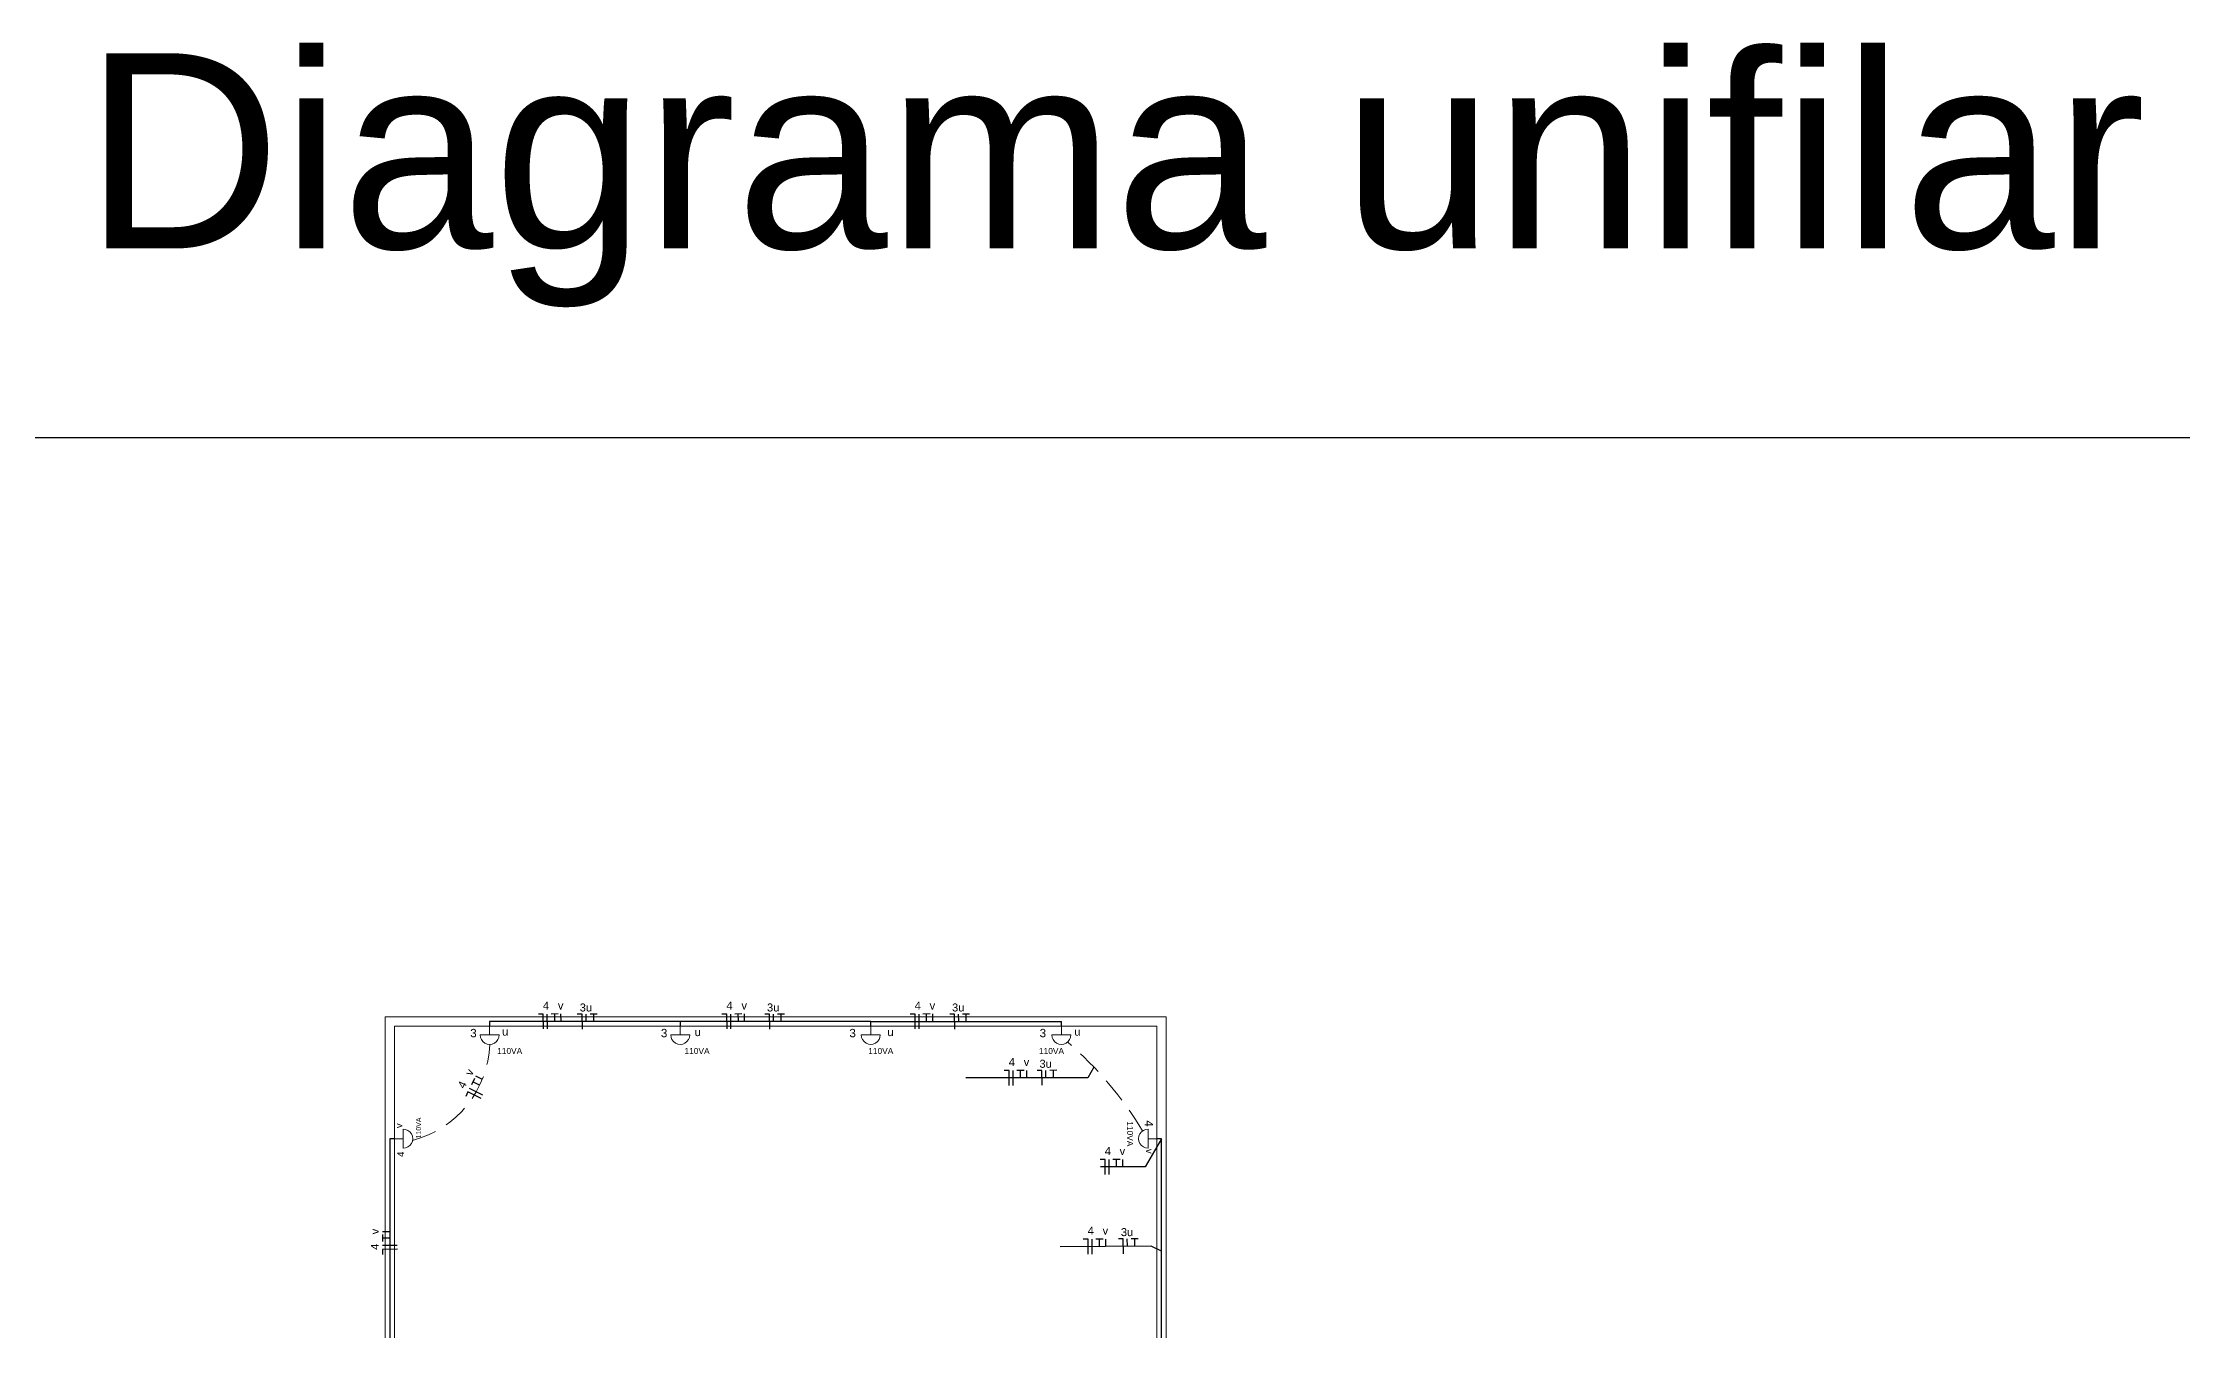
# Model space of a CAD drawing. Header units: millimetres. Extents: x 21 to 236, y 15 to 64.
# Drawn here: x 183.73 to 211.13, y 47.96 to 64.44 of the extents above; entities that cross this region are included whole.
import ezdxf

# ---------------------------------------------------------------- set-up
doc = ezdxf.new("R2010")
doc.units = ezdxf.units.MM
doc.linetypes.add('DASHED2', pattern=[9.525, 6.35, -3.175])
doc.linetypes.add('ELETRODUTO_TETO', pattern=[1000, 1000, 0])
for name, color, linetype in [('EL - ELETRODUTO', 7, 'Continuous'), ('EL - LEG ELETRODUTO', 7, 'Continuous'), ('EL - PONTOS DE ILUM', 4, 'Continuous'), ('LIE-CIR-ILUMINAÇÃO', 4, 'Continuous'), ("LIE-CIR-TAG'S", 7, 'Continuous'), ('LIE-PTO-LUM', 4, 'Continuous'), ("LIE-TAG'S", 7, 'Continuous'), ('LIE-TXT', 2, 'Continuous'), ('PDF_Cota', 90, 'Continuous'), ('PDF_Terreno', 7, 'Continuous'), ('VIEW', 16, 'Continuous')]:
    doc.layers.add(name, color=color, linetype=linetype)
doc.styles.add('ARIAL', font='arial.ttf')
doc.styles.get("Standard").update_dxf_attribs({"font": 'arial.ttf'})

# ---------------------------------------------------------------- blocks, each defined once
blk = doc.blocks.new('*U12')
at = {"color": 4, "lineweight": 5}
for p, q in [((0, 0.152), (0, -0.152)), ((0, 0), (-0.138, 0))]:
    blk.add_line(p, q, dxfattribs=at)
blk.add_arc((0, 0), 0.152, 269.844, 90.156, dxfattribs=at)
blk.add_attdef('C', (3010.801, 1448.861), '', height=0.15)
blk = doc.blocks.new('*U50')
at = {"color": 4}
for p, q in [((-0.051, 0.095), (-0.114, 0.095)), ((-0.051, -0.095), (-0.051, 0.095))]:
    blk.add_line(p, q, dxfattribs=at)
at = {"linetype": 'Continuous'}
blk.add_line((0, 0), (0, 0.095), dxfattribs=at)
at = {"color": 3, "linetype": 'Continuous'}
for p, q in [((0.141, 0.095), (0.05, 0.095)), ((0.096, 0), (0.096, 0.095))]:
    blk.add_line(p, q, dxfattribs=at)
at = {"layer": "LIE-TAG'S"}
blk.add_line((0, 0), (0, 0.095), dxfattribs=at)
blk = doc.blocks.new('monofásico')
at = {"color": 4}
for p, q in [((-0.05, 0.095), (-0.113, 0.095)), ((-0.05, -0.095), (-0.05, 0.095))]:
    blk.add_line(p, q, dxfattribs=at)
at = {"color": 1}
blk.add_line((0, -0.095), (0, 0.095), dxfattribs=at)
at = {"color": 3, "linetype": 'Continuous'}
for p, q in [((0.141, 0.095), (0.05, 0.095)), ((0.096, 0), (0.096, 0.095))]:
    blk.add_line(p, q, dxfattribs=at)
blk = doc.blocks.new('iluminação R')
at = {"linetype": 'Continuous'}
blk.add_line((0.176, 0), (0.176, 0.095), dxfattribs=at)
at = {"layer": 'LIE-PTO-LUM'}
blk.add_blockref('monofásico', (0, 0), dxfattribs=at)
blk = doc.blocks.new('*U52')
blk.add_blockref('iluminação R', (0, 0))

msp = doc.modelspace()

# ---------------------------------------------------------------- linework, layer by layer
at = {"layer": 'EL - ELETRODUTO', "linetype": 'ELETRODUTO_TETO'}
for p, q in [((194.335, 51.91), (189.455, 51.91)), ((189.455, 51.91), (189.455, 51.849)), ((194.335, 51.849), (194.335, 51.91)), ((194.335, 51.91), (196.775, 51.91)), ((196.775, 51.849), (196.775, 51.91)), ((188.237, 50.409), (188.178, 50.409)), ((188.178, 50.409), (188.178, 45.395)), ((198.057, 50.409), (197.995, 50.409)), ((198.057, 47.529), (198.057, 50.409))]:
    msp.add_line(p, q, dxfattribs=at)
at = {"layer": 'EL - ELETRODUTO', "color": 0, "linetype": 'DASHED2', "lineweight": 5, "ltscale": 0.05}
for centre, radius, start, end in [((188.14, 51.661), 1.316, 284.4132, 358.0451), ((193.766, 48.074), 4.723, 31.0154, 49.1422)]:
    msp.add_arc(centre, radius, start, end, dxfattribs=at)
at = {"layer": 'EL - LEG ELETRODUTO', "linetype": 'ELETRODUTO_TETO'}
for p, q in [((191.895, 51.91), (191.895, 51.849)), ((197.191, 51.326), (197.112, 51.189)), ((197.112, 51.189), (195.553, 51.189)), ((198.057, 50.409), (197.849, 50.049)), ((197.849, 50.049), (197.274, 50.049)), ((197.926, 49.032), (196.76, 49.024)), ((198.057, 48.969), (197.926, 49.032))]:
    msp.add_line(p, q, dxfattribs=at)
at = {"layer": 'PDF_Cota', "lineweight": 0}
msp.add_lwpolyline([(189.148, 51.849), (189.144, 51.849)], dxfattribs=at)
at = {"layer": 'PDF_Terreno', "lineweight": 9}
msp.add_lwpolyline([(188.237, 26.961), (188.237, 51.849), (197.995, 51.849), (197.995, 35.097), (197.995, 26.961), (198.118, 26.961), (198.118, 51.971), (188.119, 51.971), (188.119, 26.961), (188.237, 26.961), (188.237, 32.704)], dxfattribs=at)
at = {"layer": 'VIEW', "linetype": 'ELETRODUTO_TETO'}
msp.add_lwpolyline([(181.813, 59.391), (236.384, 59.391), (236.384, 15.27), (181.813, 15.27)], close=True, dxfattribs=at)

# ---------------------------------------------------------------- block references
at = {"layer": 'EL - PONTOS DE ILUM', "color": 0, "xscale": 0.8, "yscale": 0.8, "zscale": 0.8}
for p, rotation in [((189.455, 51.738), 270), ((191.895, 51.738), 270), ((194.335, 51.738), 270), ((196.775, 51.738), 270), ((197.885, 50.409), 180)]:
    msp.add_blockref('*U12', p, dxfattribs=dict(at, rotation=rotation))
msp.add_blockref('*U12', (188.348, 50.409), dxfattribs=at)
at = {"layer": "LIE-TAG'S", "color": 0}
for name, p, rotation in [('*U52', (190.193, 51.91), 0.5385507310421515), ('*U50', (190.692, 51.909), 0.5385507310421515), ('*U52', (192.543, 51.91), 0.5385507310421515), ('*U50', (193.091, 51.909), 0.5385507310421515), ('*U52', (194.953, 51.91), 0.5385507310421515), ('*U50', (195.46, 51.909), 0.5385507310421515), ('*U52', (196.157, 51.187), 0.5385507310421515), ('*U50', (196.578, 51.188), 0.5385507310421515), ('*U52', (189.284, 51.01), 63.74185025494432), ('*U52', (197.386, 50.047), 0.5385507310421515), ('*U52', (188.178, 49.041), 90.53855073104216), ('*U52', (197.168, 49.027), 0.5385507310421515), ('*U50', (197.62, 49.031), 0.5385507310421515)]:
    msp.add_blockref(name, p, dxfattribs=dict(at, rotation=rotation))

# ---------------------------------------------------------------- texts
at = {"layer": 'EL - PONTOS DE ILUM', "color": 0, "style": 'ARIAL'}
for p in [(189.551, 51.494), (191.95, 51.494), (194.302, 51.494), (196.488, 51.494)]:
    msp.add_text('110VA', height=0.0766, dxfattribs=at).set_placement(p)
for height, rotation, p in [(0.0639, 90, (188.577, 50.412)), (0.0766, 270, (197.616, 50.632))]:
    msp.add_text('110VA', height=height, rotation=rotation, dxfattribs=at).set_placement(p)
at = {"layer": 'LIE-CIR-ILUMINAÇÃO', "color": 0, "style": 'ARIAL'}
for p in [(189.206, 51.708), (191.647, 51.708), (194.061, 51.708), (196.496, 51.708)]:
    msp.add_text('3', height=0.107, dxfattribs=at).set_placement(p)
for height, rotation, p in [(0.107, 270, (197.843, 50.645)), (0.0888, 90, (188.36, 50.175))]:
    msp.add_text('4', height=height, rotation=rotation, dxfattribs=at).set_placement(p)
at = {"layer": "LIE-CIR-TAG'S", "color": 0, "style": 'ARIAL'}
for s, height, p in [('4', 0.102, (190.137, 52.063)), ('v', 0.102, (190.329, 52.063)), ('3u', 0.1025, (190.608, 52.038)), ('4', 0.102, (192.487, 52.063)), ('v', 0.102, (192.679, 52.063)), ('3u', 0.1025, (193.006, 52.038)), ('4', 0.102, (194.897, 52.063)), ('v', 0.102, (195.088, 52.063)), ('3u', 0.1025, (195.375, 52.038)), ('u', 0.103, (189.614, 51.729)), ('u', 0.103, (192.08, 51.723)), ('u', 0.103, (194.547, 51.723)), ('u', 0.103, (196.941, 51.728)), ('4', 0.102, (196.101, 51.34)), ('v', 0.102, (196.293, 51.34)), ('3u', 0.1025, (196.494, 51.317)), ('4', 0.102, (197.33, 50.2)), ('v', 0.102, (197.521, 50.2)), ('4', 0.102, (197.112, 49.18)), ('v', 0.102, (197.303, 49.18)), ('3u', 0.1025, (197.536, 49.161))]:
    msp.add_text(s, height=height, dxfattribs=at).set_placement(p)
for s, height, rotation, p in [('v', 0.102, 63.2033, (189.225, 51.206)), ('4', 0.102, 63.2033, (189.131, 51.042)), ('v', 0.0861, 90, (188.336, 50.545)), ('v', 0.0861, 270, (197.86, 50.278)), ('4', 0.102, 90, (188.036, 48.985)), ('v', 0.102, 90, (188.036, 49.184))]:
    msp.add_text(s, height=height, rotation=rotation, dxfattribs=at).set_placement(p)
at = {"layer": 'LIE-TXT', "linetype": 'ELETRODUTO_TETO', "insert": (184.262, 64.311), "char_height": 2.5, "attachment_point": 1}
msp.add_mtext_dynamic_manual_height_columns('Diagrama unifilar', width=34.35955, gutter_width=12.5, heights=[0], dxfattribs=at)

doc.saveas('drawing.dxf')
